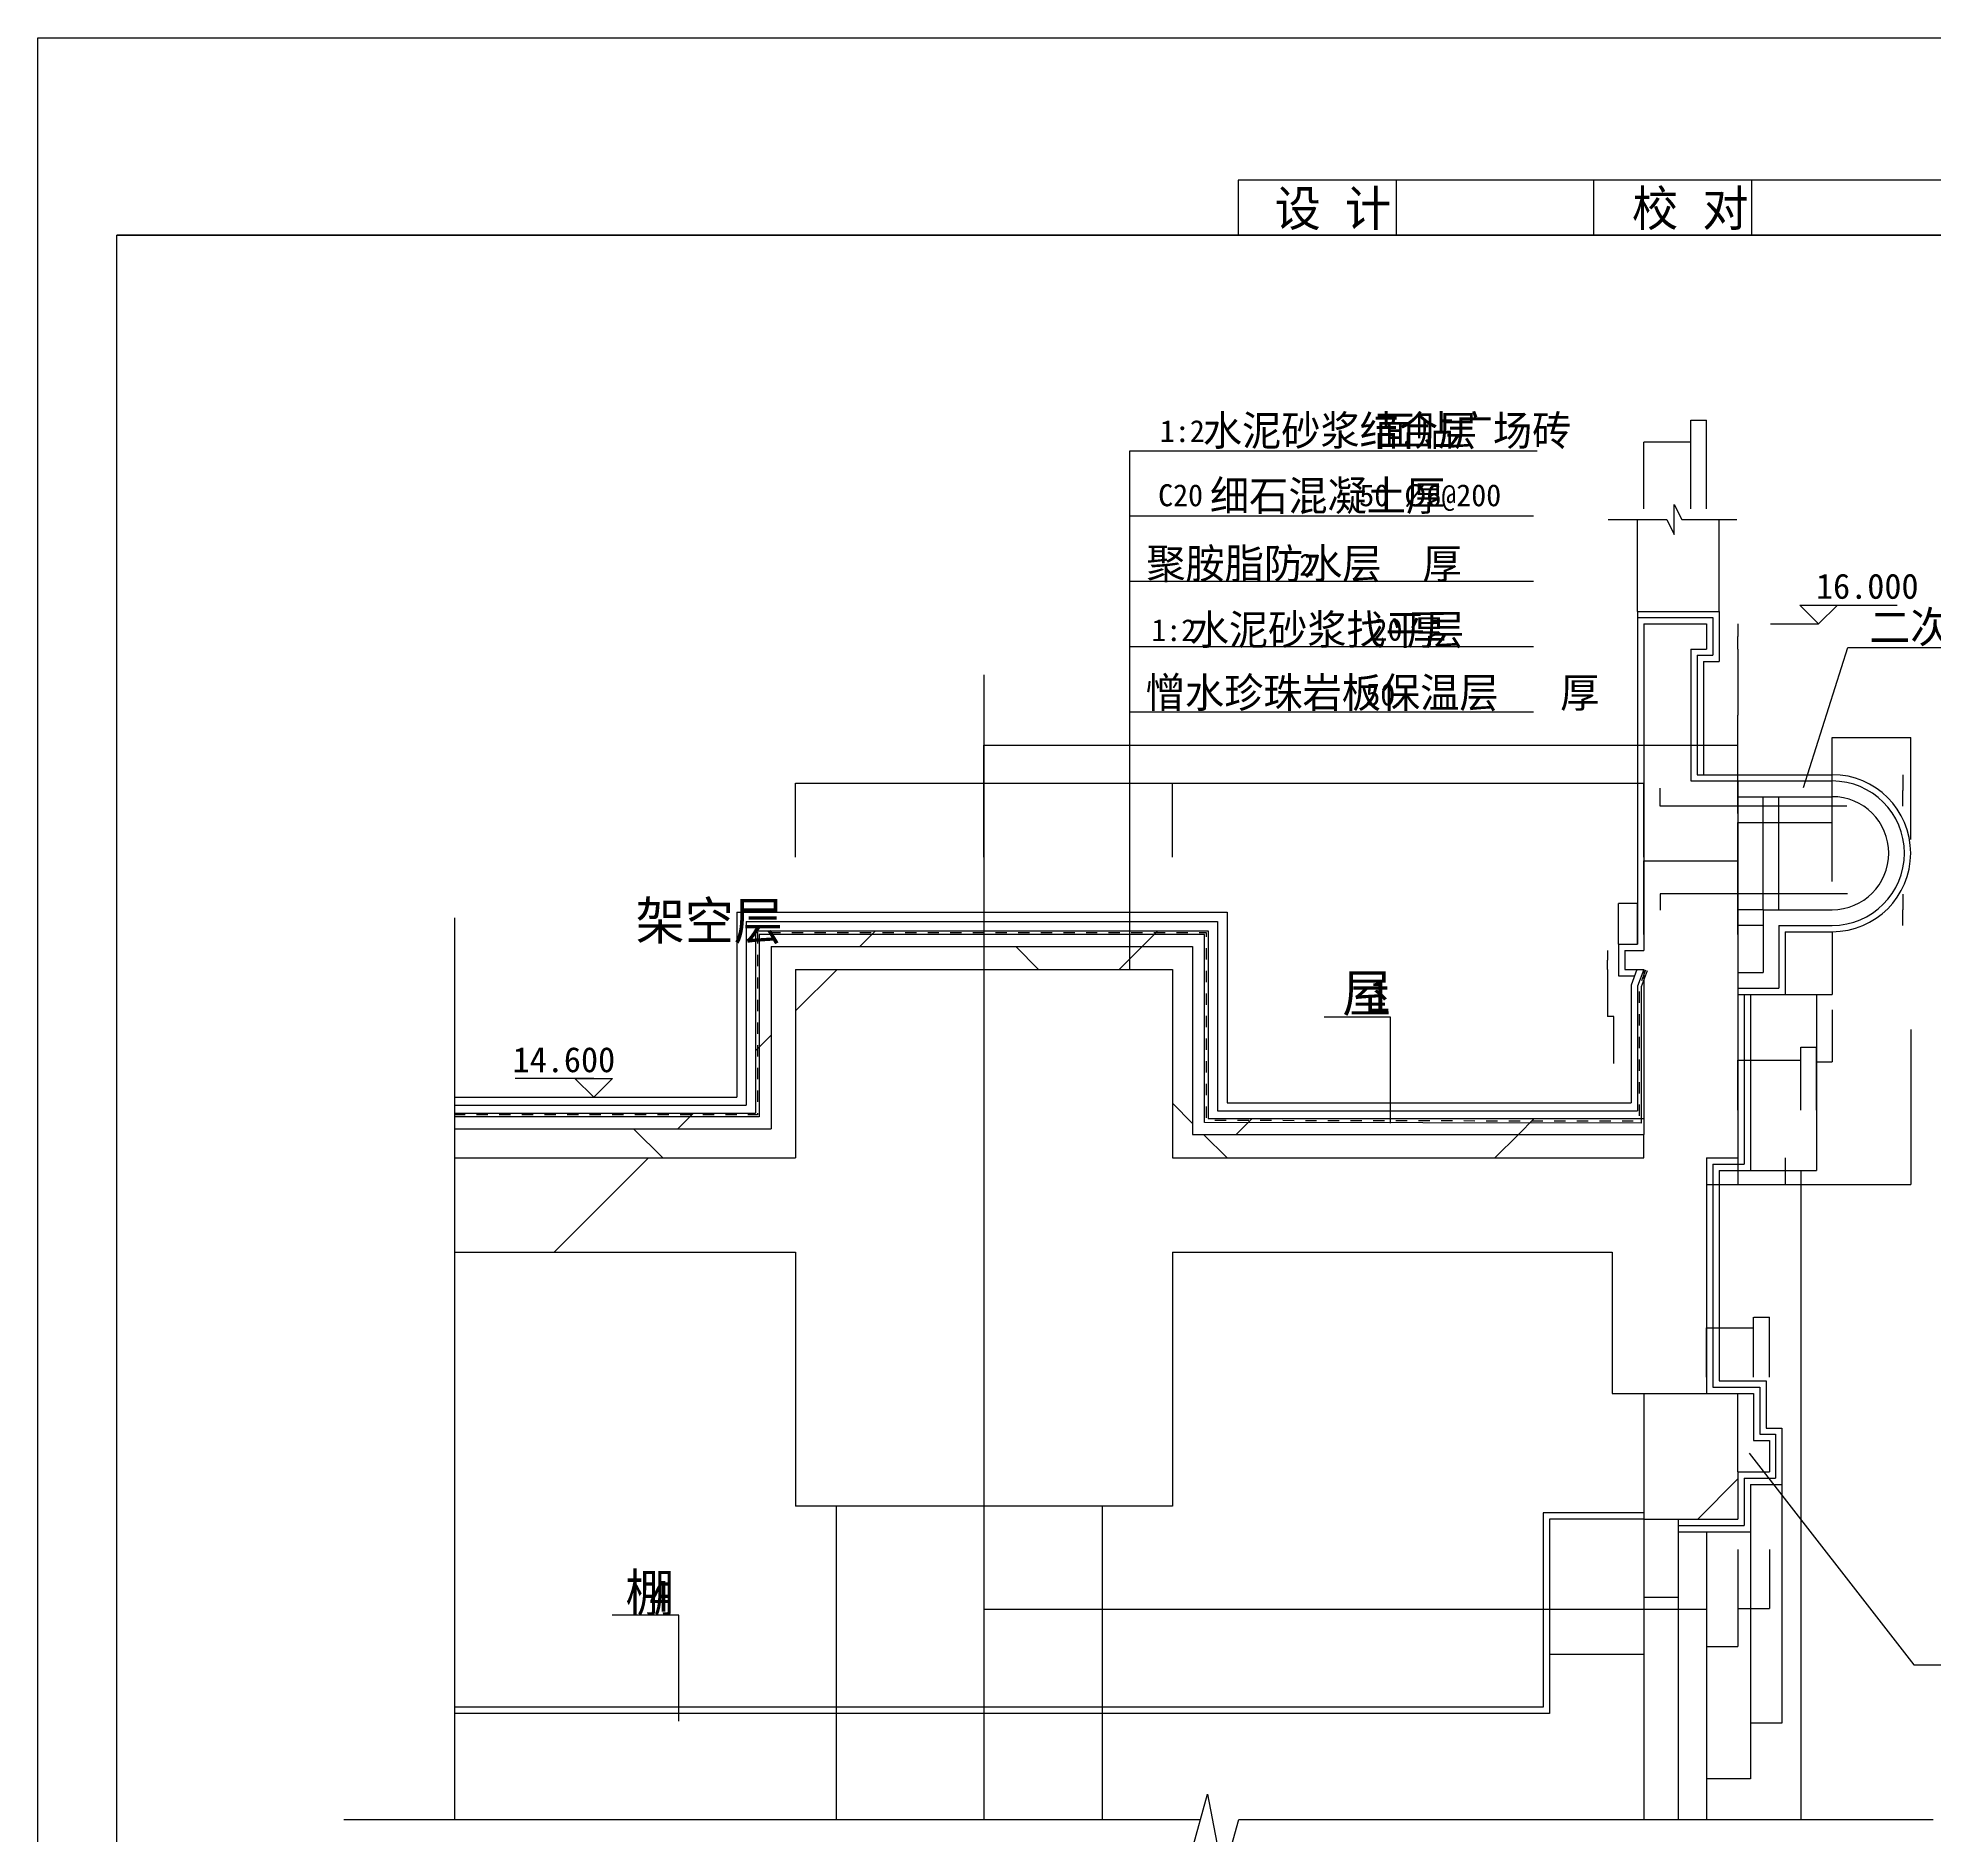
# Model space of a CAD drawing. Header units: metres. Extents: x -2 to 110498, y -28334 to 24454.
# Drawn here: x 64259 to 94438, y -4154 to 24454 of the extents above; entities that cross this region are included whole.
import ezdxf

# ---------------------------------------------------------------- set-up
doc = ezdxf.new("R2010")
doc.units = ezdxf.units.M
for name, color, linetype in [('DIM', 3, 'Continuous'), ('DOTE', 1, 'Continuous'), ('LAYER1', 254, 'Continuous'), ('PUB_DIM', 3, 'Continuous'), ('PUB_TEXT', 7, 'Continuous'), ('STAIR', 2, 'Continuous'), ('SURFACE', 6, 'Continuous'), ('TK', 143, 'Continuous'), ('WALL', 255, 'Continuous')]:
    doc.layers.add(name, color=color, linetype=linetype)
doc.dimstyles.get("Standard").update_dxf_attribs({"dimtxt": 2.5, "dimasz": 2.5, "dimexe": 1.25, "dimexo": 0.625, "dimtad": 1, "dimcen": 2.5, "dimazin": 3, "dimtfac": 1, "dimtmove": 0, "dimatfit": 3})
pattern_1 = [(45, (0, 0), (-11225.3, 11225.3), [])]

# ---------------------------------------------------------------- blocks, each defined once
blk = doc.blocks.new('*D197')
for p, q in [((76316.5, 11412.95), (76316.5, 12588.81)), ((76316.75, 12588.81), (77814.5, 12588.81)), ((77818.5, 12588.81), (79316.25, 12588.81)), ((79316.5, 11412.95), (79316.5, 12588.81))]:
    blk.add_line(p, q)
at = {"layer": 'Defpoints'}
for p in [(76316.5, 12588.81), (76316.5, 11412.95), (79316.5, 11412.95)]:
    blk.add_point(p, dxfattribs=at)
at = {"layer": 'PUB_DIM', "insert": (77816.5, 12588.81), "char_height": 1, "attachment_point": 5}
blk.add_mtext('3000', dxfattribs=at)
blk = doc.blocks.new('*D199')
for p, q in [((91566.5, 3134.56), (91566.5, 4090.12)), ((91566.75, 4090.12), (91690, 4090.12)), ((91693, 4090.12), (91816.25, 4090.12)), ((91816.5, 3134.56), (91816.5, 4090.12))]:
    blk.add_line(p, q)
at = {"layer": 'Defpoints'}
for p in [(91566.5, 4090.12), (91566.5, 3134.56), (91816.5, 3134.56)]:
    blk.add_point(p, dxfattribs=at)
at = {"layer": 'PUB_DIM', "insert": (91691.5, 4090.12), "char_height": 1, "attachment_point": 5}
blk.add_mtext('250', dxfattribs=at)
blk = doc.blocks.new('*D200')
for p, q in [((91316.5, 390.95), (91316.5, -546.81)), ((91816.5, 390.95), (91816.5, -546.81)), ((91316.75, -546.81), (91565, -546.81)), ((91568, -546.81), (91816.25, -546.81))]:
    blk.add_line(p, q)
at = {"layer": 'Defpoints'}
for p in [(91316.5, 390.95), (91816.5, 390.95), (91316.5, -546.81)]:
    blk.add_point(p, dxfattribs=at)
at = {"layer": 'PUB_DIM', "insert": (91566.5, -546.81), "char_height": 1, "attachment_point": 5}
blk.add_mtext('500', dxfattribs=at)
blk = doc.blocks.new('*D204')
for p, q in [((79316.5, 796.61), (79316.5, -556.87)), ((89816.5, 590.95), (89816.5, -556.87)), ((79316.75, -556.87), (84564, -556.87)), ((84569, -556.87), (89816.25, -556.87))]:
    blk.add_line(p, q)
at = {"layer": 'Defpoints'}
for p in [(79316.5, 796.61), (89816.5, 590.95), (79316.5, -556.87)]:
    blk.add_point(p, dxfattribs=at)
at = {"layer": 'PUB_DIM', "insert": (84566.5, -556.87), "char_height": 1, "attachment_point": 5}
blk.add_mtext('10500', dxfattribs=at)
blk = doc.blocks.new('*D205')
for p, q in [((88316.5, -831.87), (88316.5, -1276.74)), ((89816.5, -831.87), (89816.5, -1276.74)), ((88316.75, -1276.74), (89064.5, -1276.74)), ((89068.5, -1276.74), (89816.25, -1276.74))]:
    blk.add_line(p, q)
at = {"layer": 'Defpoints'}
for p in [(88316.5, -831.87), (89816.5, -831.87), (88316.5, -1276.74)]:
    blk.add_point(p, dxfattribs=at)
at = {"layer": 'PUB_DIM', "insert": (89066.5, -1276.74), "char_height": 1, "attachment_point": 5}
blk.add_mtext('1500', dxfattribs=at)
blk = doc.blocks.new('*D206')
for p, q in [((90816.5, 390.95), (90816.5, -1149.75)), ((91316.5, 390.95), (91316.5, -1149.75)), ((90816.75, -1149.75), (91065, -1149.75)), ((91068, -1149.75), (91316.25, -1149.75))]:
    blk.add_line(p, q)
at = {"layer": 'Defpoints'}
for p in [(90816.5, 390.95), (91316.5, 390.95), (90816.5, -1149.75)]:
    blk.add_point(p, dxfattribs=at)
at = {"layer": 'PUB_DIM', "insert": (91066.5, -1149.75), "char_height": 1, "attachment_point": 5}
blk.add_mtext('500', dxfattribs=at)
blk = doc.blocks.new('*D207')
for p, q in [((89816.5, 590.95), (89816.5, -556.87)), ((90816.5, 390.95), (90816.5, -556.87)), ((89816.75, -556.87), (90314.5, -556.87)), ((90318.5, -556.87), (90816.25, -556.87))]:
    blk.add_line(p, q)
at = {"layer": 'Defpoints'}
for p in [(89816.5, 590.95), (90816.5, 390.95), (89816.5, -556.87)]:
    blk.add_point(p, dxfattribs=at)
at = {"layer": 'PUB_DIM', "insert": (90316.5, -556.87), "char_height": 1, "attachment_point": 5}
blk.add_mtext('1000', dxfattribs=at)
blk = doc.blocks.new('*D208')
for p, q in [((90816.5, 3134.56), (90816.5, 3922.81)), ((90816.75, 3922.81), (91190, 3922.81)), ((91193, 3922.81), (91566.25, 3922.81)), ((91566.5, 3134.56), (91566.5, 3922.81))]:
    blk.add_line(p, q)
at = {"layer": 'Defpoints'}
for p in [(90816.5, 3922.81), (90816.5, 3134.56), (91566.5, 3134.56)]:
    blk.add_point(p, dxfattribs=at)
at = {"layer": 'PUB_DIM', "insert": (91191.5, 3922.81), "char_height": 1, "attachment_point": 5}
blk.add_mtext('750', dxfattribs=at)
blk = doc.blocks.new('*D212')
for p, q in [((91316.5, 10791.73), (91316.5, 11963.39)), ((91316.75, 11963.39), (92064.5, 11963.39)), ((92068.5, 11963.39), (92816.25, 11963.39)), ((92816.5, 11024.58), (92816.5, 11963.39))]:
    blk.add_line(p, q)
at = {"layer": 'Defpoints'}
for p in [(91316.5, 11963.39), (92816.5, 11024.58), (91316.5, 10791.73)]:
    blk.add_point(p, dxfattribs=at)
at = {"layer": 'PUB_DIM', "insert": (92066.5, 11963.39), "char_height": 1, "attachment_point": 5}
blk.add_mtext('1500', dxfattribs=at)
blk = doc.blocks.new('*D213')
for p, q in [((91316.5, 15125.55), (91316.5, 14925.55)), ((91316.25, 14925.55), (91316, 14925.55)), ((91316.5, 14725.55), (91316.5, 14925.55)), ((91316.5, 14925.55), (91316.5, 14925.55)), ((91316.75, 14925.55), (91317, 14925.55))]:
    blk.add_line(p, q)
at = {"layer": 'Defpoints'}
for p in [(91316.5, 15125.55), (91316.5, 14925.55), (91316.5, 14725.55)]:
    blk.add_point(p, dxfattribs=at)
at = {"layer": 'PUB_DIM', "insert": (91316.5, 14926.675), "char_height": 1, "attachment_point": 5}
blk.add_mtext('0', dxfattribs=at)
blk = doc.blocks.new('*D214')
for p, q in [((91316.5, 14725.55), (91316.5, 13675.55)), ((91316.25, 13675.55), (91316, 13675.55)), ((91316.5, 12625.55), (91316.5, 13675.55)), ((91316.5, 13675.55), (91316.5, 13675.55)), ((91316.75, 13675.55), (91317, 13675.55))]:
    blk.add_line(p, q)
at = {"layer": 'Defpoints'}
for p in [(91316.5, 14725.55), (91316.5, 13675.55), (91316.5, 12625.55)]:
    blk.add_point(p, dxfattribs=at)
at = {"layer": 'PUB_DIM', "insert": (91316.5, 13676.675), "char_height": 1, "attachment_point": 5}
blk.add_mtext('0', dxfattribs=at)
blk = doc.blocks.new('*D215')
for p, q in [((91316.5, 7383.48), (91316.5, 8181.02)), ((91316.75, 8181.02), (91814.5, 8181.02)), ((91818.5, 8181.02), (92316.25, 8181.02)), ((92316.5, 7383.48), (92316.5, 8181.02))]:
    blk.add_line(p, q)
at = {"layer": 'Defpoints'}
for p in [(91316.5, 8181.02), (91316.5, 7383.48), (92316.5, 7383.48)]:
    blk.add_point(p, dxfattribs=at)
at = {"layer": 'PUB_DIM', "insert": (91816.5, 8181.02), "char_height": 1, "attachment_point": 5}
blk.add_mtext('1000', dxfattribs=at)
blk = doc.blocks.new('*D216')
for p, q in [((91316.5, 6625.55), (91316.5, 6199.82)), ((92066.5, 6625.55), (92066.5, 6199.82)), ((91316.75, 6199.82), (91690, 6199.82)), ((91693, 6199.82), (92066.25, 6199.82))]:
    blk.add_line(p, q)
at = {"layer": 'Defpoints'}
for p in [(91316.5, 6625.55), (92066.5, 6625.55), (91316.5, 6199.82)]:
    blk.add_point(p, dxfattribs=at)
at = {"layer": 'PUB_DIM', "insert": (91691.5, 6199.82), "char_height": 1, "attachment_point": 5}
blk.add_mtext('750', dxfattribs=at)
blk = doc.blocks.new('*D217')
for p, q in [((79316.5, 12110.16), (79316.5, 13195.84)), ((79316.75, 13195.84), (85314, 13195.84)), ((85319, 13195.84), (91316.25, 13195.84)), ((91316.5, 12110.16), (91316.5, 13195.84))]:
    blk.add_line(p, q)
at = {"layer": 'Defpoints'}
for p in [(79316.5, 13195.84), (79316.5, 12110.16), (91316.5, 12110.16)]:
    blk.add_point(p, dxfattribs=at)
at = {"layer": 'PUB_DIM', "insert": (85316.5, 13195.84), "char_height": 1, "attachment_point": 5}
blk.add_mtext('12000', dxfattribs=at)
blk = doc.blocks.new('*D218')
for p, q in [((82316.5, 11412.95), (82316.5, 12588.81)), ((82316.75, 12588.81), (86064.5, 12588.81)), ((86068.5, 12588.81), (89816.25, 12588.81)), ((89816.5, 11412.95), (89816.5, 12588.81))]:
    blk.add_line(p, q)
at = {"layer": 'Defpoints'}
for p in [(82316.5, 12588.81), (82316.5, 11412.95), (89816.5, 11412.95)]:
    blk.add_point(p, dxfattribs=at)
at = {"layer": 'PUB_DIM', "insert": (86066.5, 12588.81), "char_height": 1, "attachment_point": 5}
blk.add_mtext('7500', dxfattribs=at)
blk = doc.blocks.new('*D219')
for p, q in [((79316.5, 11412.95), (79316.5, 12588.81)), ((79316.75, 12588.81), (80814.5, 12588.81)), ((80818.5, 12588.81), (82316.25, 12588.81)), ((82316.5, 11412.95), (82316.5, 12588.81))]:
    blk.add_line(p, q)
at = {"layer": 'Defpoints'}
for p in [(79316.5, 12588.81), (79316.5, 11412.95), (82316.5, 11412.95)]:
    blk.add_point(p, dxfattribs=at)
at = {"layer": 'PUB_DIM', "insert": (80816.5, 12588.81), "char_height": 1, "attachment_point": 5}
blk.add_mtext('3000', dxfattribs=at)
blk = doc.blocks.new('*D220')
for p, q in [((89565, 10672.68), (89416.25, 10672.68)), ((89416.5, 10025.55), (89416.5, 10672.68)), ((89716.75, 10672.68), (89568, 10672.68)), ((89716.5, 10025.55), (89716.5, 10672.68))]:
    blk.add_line(p, q)
at = {"layer": 'Defpoints'}
for p in [(89716.5, 10672.68), (89416.5, 10025.55), (89716.5, 10025.55)]:
    blk.add_point(p, dxfattribs=at)
at = {"layer": 'PUB_DIM', "insert": (89566.5, 10672.68), "char_height": 1, "attachment_point": 5}
blk.add_mtext('300', dxfattribs=at)
blk = doc.blocks.new('*D221')
for p, q in [((89816.5, 10180.49), (89816.5, 11356.36)), ((89816.75, 11356.36), (90564.5, 11356.36)), ((90568.5, 11356.36), (91316.25, 11356.36)), ((91316.5, 10180.49), (91316.5, 11356.36))]:
    blk.add_line(p, q)
at = {"layer": 'Defpoints'}
for p in [(89816.5, 11356.36), (89816.5, 10180.49), (91316.5, 10180.49)]:
    blk.add_point(p, dxfattribs=at)
at = {"layer": 'PUB_DIM', "insert": (90566.5, 11356.36), "char_height": 1, "attachment_point": 5}
blk.add_mtext('1500', dxfattribs=at)
blk = doc.blocks.new('*D222')
for p, q in [((89239.02, 9775.55), (89238.77, 9775.55)), ((89239.27, 9925.55), (89239.27, 9775.55)), ((89239.27, 9625.55), (89239.27, 9775.55)), ((89239.27, 9775.55), (89239.27, 9775.55)), ((89239.52, 9775.55), (89239.77, 9775.55))]:
    blk.add_line(p, q)
at = {"layer": 'Defpoints'}
for p in [(89239.27, 9925.55), (89239.27, 9775.55), (89239.27, 9625.55)]:
    blk.add_point(p, dxfattribs=at)
at = {"layer": 'PUB_DIM', "insert": (89239.27, 9776.675), "char_height": 1, "attachment_point": 5}
blk.add_mtext('0', dxfattribs=at)
blk = doc.blocks.new('*D223')
for p, q in [((89239.27, 9625.55), (89239.27, 8875.55)), ((89287.77, 8875.55), (89239.02, 8875.55)), ((89339.52, 8875.55), (89290.77, 8875.55)), ((89339.27, 8125.55), (89339.27, 8875.55))]:
    blk.add_line(p, q)
at = {"layer": 'Defpoints'}
for p in [(89239.27, 9625.55), (89339.27, 8875.55), (89339.27, 8125.55)]:
    blk.add_point(p, dxfattribs=at)
at = {"layer": 'PUB_DIM', "insert": (89289.27, 8875.55), "char_height": 1, "attachment_point": 5}
blk.add_mtext('100', dxfattribs=at)
blk = doc.blocks.new('*D224')
for p, q in [((90816.5, 6625.55), (90816.5, 6199.82)), ((91316.5, 6625.55), (91316.5, 6199.82)), ((90816.75, 6199.82), (91065, 6199.82)), ((91068, 6199.82), (91316.25, 6199.82))]:
    blk.add_line(p, q)
at = {"layer": 'Defpoints'}
for p in [(90816.5, 6625.55), (91316.5, 6625.55), (90816.5, 6199.82)]:
    blk.add_point(p, dxfattribs=at)
at = {"layer": 'PUB_DIM', "insert": (91066.5, 6199.82), "char_height": 1, "attachment_point": 5}
blk.add_mtext('500', dxfattribs=at)
blk = doc.blocks.new('*D225')
for p, q in [((90190, 18018.26), (89816.25, 18018.26)), ((89816.5, 16959.58), (89816.5, 18018.26)), ((90566.75, 18018.26), (90193, 18018.26)), ((90566.5, 16959.58), (90566.5, 18018.26))]:
    blk.add_line(p, q)
at = {"layer": 'Defpoints'}
for p in [(90566.5, 18018.26), (89816.5, 16959.58), (90566.5, 16959.58)]:
    blk.add_point(p, dxfattribs=at)
at = {"layer": 'PUB_DIM', "insert": (90191.5, 18018.26), "char_height": 1, "attachment_point": 5}
blk.add_mtext('750', dxfattribs=at)
blk = doc.blocks.new('*D229')
for p, q in [((92816.5, 8984.01), (92816.5, 8156.02)), ((92566.5, 7906.02), (92566.5, 8156.02)), ((92566.75, 8156.02), (92690, 8156.02)), ((92693, 8156.02), (92816.25, 8156.02))]:
    blk.add_line(p, q)
at = {"layer": 'Defpoints'}
for p in [(92816.5, 8984.01), (92566.5, 8156.02), (92566.5, 7906.02)]:
    blk.add_point(p, dxfattribs=at)
at = {"layer": 'PUB_DIM', "insert": (92691.5, 8156.02), "char_height": 1, "attachment_point": 5}
blk.add_mtext('250', dxfattribs=at)
blk = doc.blocks.new('*D230')
for p, q in [((92316.5, 7383.48), (92316.5, 8385.58)), ((92316.75, 8385.58), (92440, 8385.58)), ((92443, 8385.58), (92566.25, 8385.58)), ((92566.5, 7383.48), (92566.5, 8385.58))]:
    blk.add_line(p, q)
at = {"layer": 'Defpoints'}
for p in [(92316.5, 8385.58), (92316.5, 7383.48), (92566.5, 7383.48)]:
    blk.add_point(p, dxfattribs=at)
at = {"layer": 'PUB_DIM', "insert": (92441.5, 8385.58), "char_height": 1, "attachment_point": 5}
blk.add_mtext('250', dxfattribs=at)
blk = doc.blocks.new('*D231')
for p, q in [((94066.5, 8667.46), (94066.5, 6199.82)), ((92066.5, 6625.55), (92066.5, 6199.82)), ((92066.75, 6199.82), (93064.5, 6199.82)), ((93068.5, 6199.82), (94066.25, 6199.82))]:
    blk.add_line(p, q)
at = {"layer": 'Defpoints'}
for p in [(94066.5, 8667.46), (92066.5, 6625.55), (92066.5, 6199.82)]:
    blk.add_point(p, dxfattribs=at)
at = {"layer": 'PUB_DIM', "insert": (93066.5, 6199.82), "char_height": 1, "attachment_point": 5}
blk.add_mtext('2000', dxfattribs=at)
blk = doc.blocks.new('*D233')
for p, q in [((92816.5, 11122.78), (92816.5, 13319.58)), ((92816.75, 13319.58), (93439.5, 13319.58)), ((93443.5, 13319.58), (94066.25, 13319.58)), ((94066.5, 11692.38), (94066.5, 13319.58))]:
    blk.add_line(p, q)
at = {"layer": 'Defpoints'}
for p in [(92816.5, 13319.58), (94066.5, 11692.38), (92816.5, 11122.78)]:
    blk.add_point(p, dxfattribs=at)
at = {"layer": 'PUB_DIM', "insert": (93441.5, 13319.58), "char_height": 1, "attachment_point": 5}
blk.add_mtext('1250', dxfattribs=at)
blk = doc.blocks.new('*D234')
for p, q in [((90566.5, 16959.58), (90566.5, 18367.43)), ((90566.75, 18367.43), (90690, 18367.43)), ((90693, 18367.43), (90816.25, 18367.43)), ((90816.5, 16959.58), (90816.5, 18367.43))]:
    blk.add_line(p, q)
at = {"layer": 'Defpoints'}
for p in [(90566.5, 18367.43), (90566.5, 16959.58), (90816.5, 16959.58)]:
    blk.add_point(p, dxfattribs=at)
at = {"layer": 'PUB_DIM', "insert": (90691.5, 18367.43), "char_height": 1, "attachment_point": 5}
blk.add_mtext('250', dxfattribs=at)
blk = doc.blocks.new('*D236')
for p, q in [((93943.35, 12725.55), (93943.35, 12475.55)), ((93943.1, 12475.55), (93942.85, 12475.55)), ((93943.35, 12225.55), (93943.35, 12475.55)), ((93943.35, 12475.55), (93943.35, 12475.55)), ((93943.6, 12475.55), (93943.85, 12475.55))]:
    blk.add_line(p, q)
at = {"layer": 'Defpoints'}
for p in [(93943.35, 12725.55), (93943.35, 12475.55), (93943.35, 12225.55)]:
    blk.add_point(p, dxfattribs=at)
at = {"layer": 'PUB_DIM', "insert": (93943.35, 12476.675), "char_height": 1, "attachment_point": 5}
blk.add_mtext('0', dxfattribs=at)
blk = doc.blocks.new('*D237')
for p, q in [((93943.1, 10575.55), (93942.85, 10575.55)), ((93943.35, 10825.55), (93943.35, 10575.55)), ((93943.35, 10325.55), (93943.35, 10575.55)), ((93943.35, 10575.55), (93943.35, 10575.55)), ((93943.6, 10575.55), (93943.85, 10575.55))]:
    blk.add_line(p, q)
at = {"layer": 'Defpoints'}
for p in [(93943.35, 10825.55), (93943.35, 10575.55), (93943.35, 10325.55)]:
    blk.add_point(p, dxfattribs=at)
at = {"layer": 'PUB_DIM', "insert": (93943.35, 10576.675), "char_height": 1, "attachment_point": 5}
blk.add_mtext('0', dxfattribs=at)

msp = doc.modelspace()

# ---------------------------------------------------------------- hatches: boundary and pattern name
at = {"layer": 'PUB_TEXT'}
h = msp.add_hatch(dxfattribs=at)
h.set_pattern_fill('AN31C', scale=5000)
h.set_pattern_definition(pattern_1)
h.paths.add_polyline_path([(91316.5, 12625.55), (90566.5, 12625.55), (90566.5, 14725.55), (90816.5, 14725.55), (90816.5, 15125.55), (89816.5, 15125.55), (89816.5, 9925.55), (89516.5, 9925.55), (89516.5, 9625.55), (89816.5, 9625.55), (89816.5, 7250.29), (89816.5, 7000.29), (89816.5, 6625.55), (82316.5, 6625.55), (82316.5, 7625.55), (82316.5, 7875.55), (82316.5, 9625.55), (79316.5, 9625.55), (79316.5, 1081.21), (82316.5, 1081.21), (82316.5, 5125.55), (89316.5, 5125.55), (89316.5, 2875.55), (90816.5, 2875.55), (90816.5, 6625.55), (91316.5, 6625.55)])
h.paths.add_polyline_path([(79316.5, 9625.55), (76316.5, 9625.55), (76316.5, 7875.55), (76316.5, 7625.55), (76316.5, 6625.55), (70889.52, 6625.55), (70889.52, 5125.55), (76316.5, 5125.55), (76316.5, 1081.21), (79316.5, 1081.21)])
h = msp.add_hatch(dxfattribs=at)
h.set_pattern_fill('AN32C', scale=1000)
h.set_pattern_definition([(45, (0, 0), (-2245.06, 2245.06), [])])
h.paths.add_polyline_path([(82885.44, 7250.29), (82885.44, 10239.61), (81638.25, 10239.61), (81638.25, 9989.61), (82635.44, 9989.61), (82635.44, 7000.29), (89816.5, 7000.29), (89816.5, 7250.29)])
h.paths.add_polyline_path([(81638.25, 9989.61), (81638.25, 10239.61), (79316.5, 10239.61), (79316.5, 9989.61)])
h.paths.add_polyline_path([(79316.5, 9989.61), (79316.5, 10239.61), (75680.51, 10239.61), (75680.51, 7339.61), (70889.52, 7339.61), (70889.52, 7089.61), (75930.51, 7089.61), (75930.51, 9989.61)])
h = msp.add_hatch(dxfattribs=at)
h.set_pattern_fill('ANSI37', scale=2000)
h.paths.add_polyline_path([(82316.5, 9625.55), (82316.5, 7875.55), (82316.5, 7625.55), (82316.5, 6625.55), (89816.5, 6625.55), (89816.5, 7000.29), (82635.44, 7000.29), (82635.44, 9989.61), (81638.25, 9989.61), (81638.25, 9625.55)])
h.paths.add_polyline_path([(79316.5, 9989.61), (79316.5, 9625.55), (81638.25, 9625.55), (81638.25, 9989.61)])
h.paths.add_polyline_path([(75930.51, 9989.61), (75930.51, 7089.61), (70889.52, 7089.61), (70889.52, 6625.55), (76316.5, 6625.55), (76316.5, 7625.55), (76316.5, 7875.55), (76316.5, 9625.55), (79316.5, 9625.55), (79316.5, 9989.61)])
h = msp.add_hatch(dxfattribs=at)
h.set_pattern_fill('AN31C', scale=5000)
h.set_pattern_definition(pattern_1)
h.paths.add_polyline_path([(89816.5, 2875.55), (89816.5, 875.55), (91316.5, 875.55), (91316.5, 1625.55), (91316.5, 2875.55), (90816.5, 2875.55)])

# ---------------------------------------------------------------- linework, layer by layer
at = {"layer": 'DIM'}
for p, q in [((88060.56, 16841.03), (81638.25, 16841.03)), ((88060.56, 15801.03), (81638.25, 15801.03)), ((88060.56, 14761.03), (81638.25, 14761.03)), ((88060.56, 13721.03), (81638.25, 13721.03))]:
    msp.add_line(p, q, dxfattribs=at)
msp.add_lwpolyline([(81638.25, 9616.19), (81638.25, 17881.03), (88118.25, 17881.03)], dxfattribs=at)
at = {"layer": 'DOTE'}
msp.add_line((79316.5, 14314.25), (79316.5, -3904.25), dxfattribs=at)
at = {"layer": 'LAYER1'}
for p, q in [((89716.5, 15325.55), (89716.5, 16788.16)), ((91016.5, 15325.55), (91016.5, 16788.16)), ((89716.5, 15325.55), (89716.5, 10025.55)), ((89716.5, 15325.55), (91016.5, 15325.55)), ((89716.5, 15225.55), (90916.5, 15225.55)), ((90916.5, 15225.55), (90916.5, 14625.55)), ((91016.5, 15325.55), (91016.5, 14525.55)), ((90666.5, 14625.55), (90916.5, 14625.55)), ((90666.5, 14625.55), (90666.5, 12725.55)), ((90766.5, 14525.55), (91016.5, 14525.55)), ((90766.5, 14525.55), (90766.5, 12725.55)), ((90666.5, 12725.55), (91316.5, 12725.55)), ((91316.5, 12725.55), (92816.5, 12725.55)), ((91316.5, 12625.55), (92816.5, 12625.55)), ((91316.5, 12375.55), (92816.5, 12375.55)), ((91716.5, 10575.55), (91716.5, 12375.55)), ((91966.5, 10575.55), (91966.5, 12375.55)), ((91716.5, 10575.55), (91316.5, 10575.55)), ((91716.5, 10575.55), (91716.5, 9575.55)), ((91716.5, 10575.55), (92816.5, 10575.55)), ((91716.5, 10325.55), (91316.5, 10325.55)), ((91966.5, 10325.55), (91966.5, 9325.55)), ((91966.5, 10325.55), (92816.5, 10325.55)), ((89416.5, 10025.55), (89416.5, 9525.55)), ((89416.5, 10025.55), (89716.5, 10025.55)), ((92066.5, 10225.55), (92066.5, 9225.55)), ((92066.5, 10225.55), (92816.5, 10225.55)), ((92816.5, 10225.55), (92816.5, 9225.55)), ((89416.5, 9525.55), (89672.31, 9525.55)), ((89709.73, 9625.55), (89616.5, 9376.39)), ((89616.5, 9376.39), (89616.5, 7500.29)), ((91316.5, 9575.55), (91716.5, 9575.55)), ((91316.5, 9325.55), (91966.5, 9325.55)), ((91316.5, 9225.55), (92066.5, 9225.55)), ((91416.5, 9225.55), (91416.5, 6525.55)), ((91516.5, 9225.55), (91516.5, 6425.55)), ((92066.5, 9225.55), (92816.5, 9225.55)), ((92566.5, 9225.55), (92566.5, 6425.55)), ((70889.52, 7589.61), (75380.51, 7589.61)), ((83185.44, 7500.29), (89616.5, 7500.29)), ((90916.5, 6525.55), (90916.5, 2975.55)), ((90916.5, 6525.55), (91416.5, 6525.55)), ((91016.5, 6425.55), (91016.5, 3075.55)), ((91016.5, 6425.55), (91516.5, 6425.55)), ((91516.5, 6425.55), (92566.5, 6425.55)), ((92316.5, 6425.55), (92316.5, -3904.25)), ((91016.5, 3075.55), (91766.5, 3075.55)), ((91766.5, 3075.55), (91766.5, 2325.55)), ((90916.5, 2975.55), (91666.5, 2975.55)), ((91666.5, 2975.55), (91666.5, 2225.55)), ((91666.5, 2225.55), (91916.5, 2225.55)), ((91766.5, 2325.55), (92016.5, 2325.55)), ((91916.5, 2225.55), (91916.5, 1525.55)), ((92016.5, 2325.55), (92016.5, 1425.55)), ((91416.5, 1525.55), (91916.5, 1525.55)), ((91416.5, 1525.55), (91416.5, 775.55)), ((91516.5, 1425.55), (92016.5, 1425.55)), ((91516.5, 1425.55), (91516.5, 675.55)), ((92016.5, 1425.55), (92016.5, -2370.65)), ((76964.09, 1081.21), (76964.09, -3904.25)), ((81198.43, 1081.21), (81198.43, -3904.25)), ((88216.5, 975.55), (88216.5, -2117.76)), ((89816.5, 975.55), (88216.5, 975.55)), ((88316.5, 875.55), (88316.5, -2217.76)), ((89816.5, 875.55), (88316.5, 875.55)), ((89816.5, 875.55), (89816.5, -3904.25)), ((90366.5, 875.55), (90366.5, -3904.25)), ((90366.5, 775.55), (91416.5, 775.55)), ((90366.5, 675.55), (91516.5, 675.55)), ((90816.5, 675.55), (90816.5, -3904.25)), ((91516.5, 675.55), (91516.5, -3257.78)), ((89816.5, -369.43), (90366.5, -369.43)), ((88216.5, -2117.76), (70889.52, -2117.76)), ((88316.5, -2217.76), (70889.52, -2217.76)), ((92016.5, -2370.65), (91516.5, -2370.65)), ((91516.5, -3257.78), (90816.5, -3257.78))]:
    msp.add_line(p, q, dxfattribs=at)
for radius in [1250, 1150, 900]:
    msp.add_arc((92816.5, 11475.55), radius, 270, 90, dxfattribs=at)
at = {"layer": 'PUB_DIM'}
for p, q in [((92300.33, 15425.55), (92900.33, 15425.55)), ((92600.33, 15125.55), (92300.33, 15425.55)), ((92600.33, 15425.55), (93850.33, 15425.55)), ((92900.33, 15425.55), (92600.33, 15125.55)), ((91837.05, 15125.55), (92600.33, 15125.55)), ((92360.3, 12519.79), (93065.98, 14750.12)), ((93065.98, 14750.12), (95183, 14750.12)), ((85787.49, 8865.28), (84729.6, 8865.28)), ((85787.49, 7176.92), (85787.49, 8865.28)), ((73105.89, 7889.61), (71855.89, 7889.61)), ((72805.89, 7889.61), (73405.89, 7889.61)), ((73105.89, 7589.61), (72805.89, 7889.61)), ((73405.89, 7889.61), (73105.89, 7589.61)), ((91492.59, 1923.98), (94118.3, -1441.68)), ((74458.7, -653.17), (73400.81, -653.17)), ((74458.7, -2341.53), (74458.7, -653.17)), ((94118.3, -1441.68), (97297.58, -1441.68))]:
    msp.add_line(p, q, dxfattribs=at)
at = {"layer": 'PUB_TEXT'}
for points in [[(93049.81, 12226.89), (90078.59, 12226.89), (90078.59, 12508.69)], [(93059.88, 10828), (90078.59, 10828), (90078.59, 10566.34)]]:
    msp.add_lwpolyline(points, dxfattribs=at)
at = {"layer": 'STAIR'}
for p, q in [((90302.22, 17028.16), (90422.22, 16788.16)), ((90302.22, 16548.16), (90302.22, 17028.16)), ((89250.35, 16788.16), (90182.22, 16788.16)), ((90182.22, 16788.16), (90302.22, 16548.16)), ((90422.22, 16788.16), (91296.27, 16788.16)), ((70889.52, 10446.15), (70889.52, -3904.25)), ((82623.13, -4404.25), (82873.13, -3504.25)), ((82873.13, -3504.25), (83123.13, -4804.25)), ((69130.31, -3904.25), (82762.02, -3904.25)), ((83123.13, -4804.25), (83373.13, -3904.25)), ((83373.13, -3904.25), (94425.04, -3904.25))]:
    msp.add_line(p, q, dxfattribs=at)
at = {"layer": 'SURFACE'}
for points in [[(89872.69, 9604.52), (89776.5, 9347.44), (89776.5, 7177.99), (82825.44, 7190.39), (82825.44, 10179.61), (75740.51, 10179.61), (75740.51, 7279.61), (70889.52, 7279.61)], [(75720.52, 10209.61), (75710.51, 10209.61), (75710.51, 10039.62)], [(76080.52, 10209.61), (75900.52, 10209.61)], [(76440.52, 10209.61), (76260.52, 10209.61)], [(76800.52, 10209.61), (76620.52, 10209.61)], [(77160.52, 10209.61), (76980.52, 10209.61)], [(77520.52, 10209.61), (77340.52, 10209.61)], [(77880.52, 10209.61), (77700.52, 10209.61)], [(78240.52, 10209.61), (78060.52, 10209.61)], [(78600.52, 10209.61), (78420.52, 10209.61)], [(78960.52, 10209.61), (78780.52, 10209.61)], [(79320.52, 10209.61), (79140.52, 10209.61)], [(79680.52, 10209.61), (79500.52, 10209.61)], [(80040.52, 10209.61), (79860.52, 10209.61)], [(80400.52, 10209.61), (80220.52, 10209.61)], [(80760.52, 10209.61), (80580.52, 10209.61)], [(81120.52, 10209.61), (80940.52, 10209.61)], [(81480.52, 10209.61), (81300.52, 10209.61)], [(81840.52, 10209.61), (81660.52, 10209.61)], [(82200.52, 10209.61), (82020.52, 10209.61)], [(82560.52, 10209.61), (82380.52, 10209.61)], [(82855.44, 10144.53), (82855.44, 10209.61), (82740.52, 10209.61)], [(82855.44, 9784.53), (82855.44, 9964.53)], [(75710.51, 9859.62), (75710.51, 9679.62)], [(75710.51, 9499.62), (75710.51, 9319.62)], [(82855.44, 9424.53), (82855.44, 9604.53)], [(89844.6, 9615.03), (89781.52, 9446.45)], [(75710.51, 9139.62), (75710.51, 8959.62)], [(82855.44, 9064.53), (82855.44, 9244.53)], [(89746.5, 9272.79), (89746.5, 9092.79)], [(75710.51, 8779.62), (75710.51, 8599.62)], [(82855.44, 8704.53), (82855.44, 8884.53)], [(89746.5, 8912.79), (89746.5, 8732.79)], [(82855.44, 8344.53), (82855.44, 8524.53)], [(89746.5, 8552.79), (89746.5, 8372.79)], [(75710.51, 8419.62), (75710.51, 8239.62)], [(82855.44, 7984.53), (82855.44, 8164.53)], [(89746.5, 8192.79), (89746.5, 8012.79)], [(75710.51, 8059.62), (75710.51, 7879.62)], [(75710.51, 7699.62), (75710.51, 7519.62)], [(82855.44, 7624.53), (82855.44, 7804.53)], [(89746.5, 7832.79), (89746.5, 7652.79)], [(71060.52, 7309.61), (70889.52, 7309.61)], [(71420.52, 7309.61), (71240.52, 7309.61)], [(71780.52, 7309.61), (71600.52, 7309.61)], [(72140.52, 7309.61), (71960.52, 7309.61)], [(72500.52, 7309.61), (72320.52, 7309.61)], [(72860.52, 7309.61), (72680.52, 7309.61)], [(73220.52, 7309.61), (73040.52, 7309.61)], [(73580.52, 7309.61), (73400.52, 7309.61)], [(73940.52, 7309.61), (73760.52, 7309.61)], [(74300.52, 7309.61), (74120.52, 7309.61)], [(74660.52, 7309.61), (74480.52, 7309.61)], [(75020.52, 7309.61), (74840.52, 7309.61)], [(75380.52, 7309.61), (75200.52, 7309.61)], [(75710.51, 7339.62), (75710.51, 7309.61), (75560.52, 7309.61)], [(82855.44, 7264.53), (82855.44, 7444.53)], [(89746.5, 7472.79), (89746.5, 7292.79)], [(83171.25, 7219.78), (82991.25, 7220.1)], [(83531.25, 7219.13), (83351.25, 7219.46)], [(83891.25, 7218.49), (83711.25, 7218.81)], [(84251.25, 7217.85), (84071.25, 7218.17)], [(84611.25, 7217.21), (84431.25, 7217.53)], [(84971.25, 7216.56), (84791.25, 7216.89)], [(85331.25, 7215.92), (85151.25, 7216.24)], [(85691.25, 7215.28), (85511.25, 7215.6)], [(86051.25, 7214.64), (85871.25, 7214.96)], [(86411.25, 7213.99), (86231.25, 7214.32)], [(86771.25, 7213.35), (86591.25, 7213.67)], [(87131.25, 7212.71), (86951.25, 7213.03)], [(87491.25, 7212.07), (87311.25, 7212.39)], [(87851.25, 7211.42), (87671.25, 7211.75)], [(88211.25, 7210.78), (88031.25, 7211.1)], [(88571.24, 7210.14), (88391.25, 7210.46)], [(88931.24, 7209.5), (88751.24, 7209.82)], [(89291.24, 7208.85), (89111.24, 7209.18)], [(89651.24, 7208.21), (89471.24, 7208.53)]]:
    msp.add_lwpolyline(points, dxfattribs=at)
at = {"layer": 'TK'}
for p, q in [((100330.86, 22191.27), (83363.38, 22191.27)), ((83363.38, 22191.27), (83363.38, 21311.47)), ((85877.08, 22191.27), (85877.08, 21311.47)), ((89019.21, 22191.27), (89019.21, 21311.47)), ((91532.91, 22191.27), (91532.91, 21311.47)), ((100330.86, 21311.47), (65516.11, 21311.47))]:
    msp.add_line(p, q, dxfattribs=at)
for points in [[(64259.26, 24453.6), (101587.71, 24453.6), (101587.71, -28334.1), (64259.26, -28334.1)], [(65516.11, 21311.47), (100330.86, 21311.47), (100330.86, -27077.25), (65516.11, -27077.25)]]:
    msp.add_lwpolyline(points, close=True, dxfattribs=at)
msp.add_lwpolyline([(100330.86, 21311.47), (100330.86, -27077.25), (65516.11, -27077.25), (65516.11, 21311.47), (100330.86, 21311.47)], dxfattribs=at)
at = {"layer": 'WALL'}
for p, q in [((89816.5, 15125.55), (89816.5, 9925.55)), ((89816.5, 15125.55), (90816.5, 15125.55)), ((90816.5, 15125.55), (90816.5, 14725.55)), ((90566.5, 14725.55), (90566.5, 12625.55)), ((90566.5, 14725.55), (90816.5, 14725.55)), ((90566.5, 12625.55), (91316.5, 12625.55)), ((91316.5, 12625.55), (91316.5, 6625.55)), ((75380.51, 10539.61), (83185.44, 10539.61)), ((75380.51, 10539.61), (75380.51, 7589.61)), ((75530.51, 10389.61), (83035.44, 10389.61)), ((75530.51, 10389.61), (75530.51, 7464.61)), ((83035.44, 10389.61), (83035.44, 7375.29)), ((83185.44, 10539.61), (83185.44, 7500.29)), ((75680.51, 10239.61), (82885.44, 10239.61)), ((75680.51, 10239.61), (75680.51, 7339.61)), ((75930.51, 9989.61), (82635.44, 9989.61)), ((75930.51, 9989.61), (75930.51, 7089.61)), ((82635.44, 9989.61), (82635.44, 7000.29)), ((82885.44, 10239.61), (82885.44, 7250.29)), ((89516.5, 9925.55), (89816.5, 9925.55)), ((89516.5, 9925.55), (89516.5, 9625.55)), ((76316.5, 9625.55), (82316.5, 9625.55)), ((76316.5, 9625.55), (76316.5, 7875.55)), ((82316.5, 9625.55), (82316.5, 7875.55)), ((89516.5, 9625.55), (89816.5, 9625.55)), ((89816.5, 9625.55), (89716.5, 9358.3)), ((89716.5, 9358.3), (89716.5, 7375.29)), ((89816.5, 9625.55), (89816.5, 7250.29)), ((76316.5, 7875.55), (76316.5, 7625.55)), ((82316.5, 7875.55), (82316.5, 7625.55)), ((76316.5, 7625.55), (76316.5, 6625.55)), ((82316.5, 7625.55), (82316.5, 6625.55)), ((70889.52, 7464.61), (75530.51, 7464.61)), ((70889.52, 7339.61), (75680.51, 7339.61)), ((70889.52, 7339.61), (70889.52, 7089.61)), ((82885.44, 7250.29), (89816.5, 7250.29)), ((83035.44, 7375.29), (89716.5, 7375.29)), ((89816.5, 7250.29), (89816.5, 7000.29)), ((70889.52, 7089.61), (75930.51, 7089.61)), ((82635.44, 7000.29), (89816.5, 7000.29)), ((89816.5, 6625.55), (89816.5, 7000.29)), ((70889.52, 6625.55), (76316.5, 6625.55)), ((82316.5, 6625.55), (89816.5, 6625.55)), ((90816.5, 6625.55), (90816.5, 2875.55)), ((90816.5, 6625.55), (91316.5, 6625.55)), ((70889.52, 5125.55), (76316.5, 5125.55)), ((76316.5, 5125.55), (76316.5, 1081.21)), ((82316.5, 5125.55), (89316.5, 5125.55)), ((82316.5, 5125.55), (82316.5, 1081.21)), ((89316.5, 5125.55), (89316.5, 2875.55)), ((89316.5, 2875.55), (90816.5, 2875.55)), ((89816.5, 2875.55), (90816.5, 2875.55)), ((89816.5, 2875.55), (89816.5, 875.55)), ((90816.5, 2875.55), (91566.5, 2875.55)), ((91316.5, 1625.55), (91316.5, 2875.55)), ((91566.5, 2875.55), (91566.5, 2125.55)), ((91566.5, 2125.55), (91816.5, 2125.55)), ((91816.5, 2125.55), (91816.5, 1625.55)), ((91316.5, 1625.55), (91816.5, 1625.55)), ((91316.5, 1625.55), (91316.5, 875.55)), ((82316.5, 1081.21), (76316.5, 1081.21)), ((89816.5, 875.55), (91316.5, 875.55))]:
    msp.add_line(p, q, dxfattribs=at)

# ---------------------------------------------------------------- texts
at = {"layer": 'DIM'}
for s, height, p in [('水泥砂浆结合层', 480, (82800.02, 17964.17)), ('面贴广场砖', 480, (85544.96, 17964.17)), ('1:2', 350, (82116.18, 18020.35)), ('.', 480, (85895.51, 17964.17)), ('C20', 350, (82088.87, 16998.53)), ('细石混凝土厚', 480, (82912.44, 16925.89)), ('50 %%c6@200', 350, (85289.92, 16998.53)), ('聚胺脂防水层  厚', 480, (81900.1, 15846.57)), ('2', 350, (84333.91, 15894.12)), ('1:2', 350, (81979.66, 14851.28)), ('水泥砂浆找平层', 480, (82591.39, 14795.11)), ('20', 350, (85501.07, 14859.26)), ('厚', 480, (86045.2, 14795.11)), ('憎水珍珠岩板保温层   厚', 480, (81890.63, 13791.98)), ('50', 350, (85386.04, 13827))]:
    msp.add_text(s, height=height, dxfattribs=at).set_placement(p)
at = {"layer": 'PUB_DIM'}
for s, p in [('16.000', (92558.67, 15525.55)), ('14.600', (71814.23, 7989.61))]:
    msp.add_text(s, height=400, dxfattribs=at).set_placement(p)
at = {"layer": 'PUB_TEXT'}
for s, height, p in [('二次装修', 500, (93409.28, 14826.37)), ('架空层', 600, (73774.43, 10099.91)), ('屋', 600, (85021.18, 8950.55)), ('1', 500, (85445.78, 8950.55)), ('棚', 600, (73609.42, -597.04)), ('4', 500, (73984.2, -597.04))]:
    msp.add_text(s, height=height, dxfattribs=at).set_placement(p)
at = {"layer": 'TK'}
for s, p in [('设 计', (83942.19, 21457.56)), ('校 对', (89629.49, 21457.56))]:
    msp.add_text(s, height=565.58, dxfattribs=at).set_placement(p)

# ---------------------------------------------------------------- dimensions: what is measured, and where the dimension line sits
at = {"layer": 'PUB_DIM'}
for base, p1, p2, picture, middle in [((90566.5, 18367.43), (90566.5, 16959.58), (90816.5, 16959.58), '*D234', (90691.5, 18367.43)), ((90566.5, 18018.26), (90566.5, 16959.58), (89816.5, 16959.58), '*D225', (90191.5, 18018.26)), ((91316.5, 14925.55), (91316.5, 14725.55), (91316.5, 15125.55), '*D213', (91316.5, 14926.675)), ((91316.5, 13675.55), (91316.5, 12625.55), (91316.5, 14725.55), '*D214', (91316.5, 13676.675)), ((92816.5, 13319.58), (92816.5, 11122.78), (94066.5, 11692.38), '*D233', (93441.5, 13319.58)), ((79316.5, 13195.84), (79316.5, 12110.16), (91316.5, 12110.16), '*D217', (85316.5, 13195.84)), ((93943.35, 12475.55), (93943.35, 12725.55), (93943.35, 12225.55), '*D236', (93943.35, 12476.675)), ((76316.5, 12588.81), (76316.5, 11412.95), (79316.5, 11412.95), '*D197', (77816.5, 12588.81)), ((79316.5, 12588.81), (79316.5, 11412.95), (82316.5, 11412.95), '*D219', (80816.5, 12588.81)), ((82316.5, 12588.81), (82316.5, 11412.95), (89816.5, 11412.95), '*D218', (86066.5, 12588.81)), ((91316.5, 11963.39), (91316.5, 10791.73), (92816.5, 11024.58), '*D212', (92066.5, 11963.39)), ((89816.5, 11356.36), (89816.5, 10180.49), (91316.5, 10180.49), '*D221', (90566.5, 11356.36)), ((89716.5, 10672.68), (89716.5, 10025.55), (89416.5, 10025.55), '*D220', (89566.5, 10672.68)), ((93943.35, 10575.55), (93943.35, 10825.55), (93943.35, 10325.55), '*D237', (93943.35, 10576.675)), ((89239.27, 9775.55), (89239.27, 9625.55), (89239.27, 9925.55), '*D222', (89239.27, 9776.675)), ((89339.27, 8875.55), (89339.27, 8125.55), (89239.27, 9625.55), '*D223', (89289.27, 8875.55)), ((92566.5, 8156.02), (92566.5, 7906.02), (92816.5, 8984.01), '*D229', (92691.5, 8156.02)), ((92066.5, 6199.82), (92066.5, 6625.55), (94066.5, 8667.46), '*D231', (93066.5, 6199.82)), ((91316.5, 8181.02), (91316.5, 7383.48), (92316.5, 7383.48), '*D215', (91816.5, 8181.02)), ((92316.5, 8385.58), (92316.5, 7383.48), (92566.5, 7383.48), '*D230', (92441.5, 8385.58)), ((90816.5, 6199.82), (90816.5, 6625.55), (91316.5, 6625.55), '*D224', (91066.5, 6199.82)), ((91316.5, 6199.82), (91316.5, 6625.55), (92066.5, 6625.55), '*D216', (91691.5, 6199.82)), ((90816.5, 3922.81), (90816.5, 3134.56), (91566.5, 3134.56), '*D208', (91191.5, 3922.81)), ((91566.5, 4090.12), (91566.5, 3134.56), (91816.5, 3134.56), '*D199', (91691.5, 4090.12)), ((79316.5, -556.87), (79316.5, 796.61), (89816.5, 590.95), '*D204', (84566.5, -556.87)), ((89816.5, -556.87), (89816.5, 590.95), (90816.5, 390.95), '*D207', (90316.5, -556.87)), ((90816.5, -1149.75), (90816.5, 390.95), (91316.5, 390.95), '*D206', (91066.5, -1149.75)), ((91316.5, -546.81), (91316.5, 390.95), (91816.5, 390.95), '*D200', (91566.5, -546.81)), ((88316.5, -1276.74), (88316.5, -831.87), (89816.5, -831.87), '*D205', (89066.5, -1276.74))]:
    dim = msp.add_linear_dim(base=base, p1=p1, p2=p2, dimstyle='Standard', dxfattribs=at)
    dim.commit()
    dim.dimension.update_dxf_attribs({"geometry": picture, "text_midpoint": middle})

doc.saveas('drawing.dxf')
